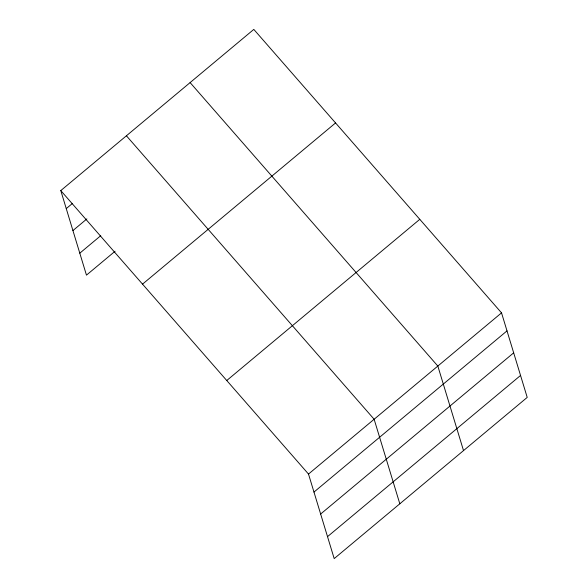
<?xml version="1.0" encoding="UTF-8"?>
<svg xmlns="http://www.w3.org/2000/svg" width="588" height="588" viewBox="0 0 588 588"><rect width="100%" height="100%" fill="white"/><g stroke="black" fill="none" stroke-linecap="round" stroke-linejoin="round"><path stroke-width="0.88" d="M60.785 190.593L253.81 29.4L501.535 312.867L527.215 397.407L334.19 558.6L308.502 474.06L60.785 190.593L86.465 275.133L115.094 251.23M66.253 208.608L72.537 203.36M72.927 230.562L86.892 218.898M79.799 253.178L100.746 235.685M142.531 284.136L335.557 122.943M226.755 380.517L419.788 219.324M308.502 474.06L501.535 312.867M313.977 492.075L507.003 330.882M320.644 514.03L513.677 352.837M327.516 536.646L520.549 375.453M190.115 82.592L437.832 366.059L463.52 450.599M126.413 135.784L374.13 419.251L399.818 503.798"/></g></svg>
